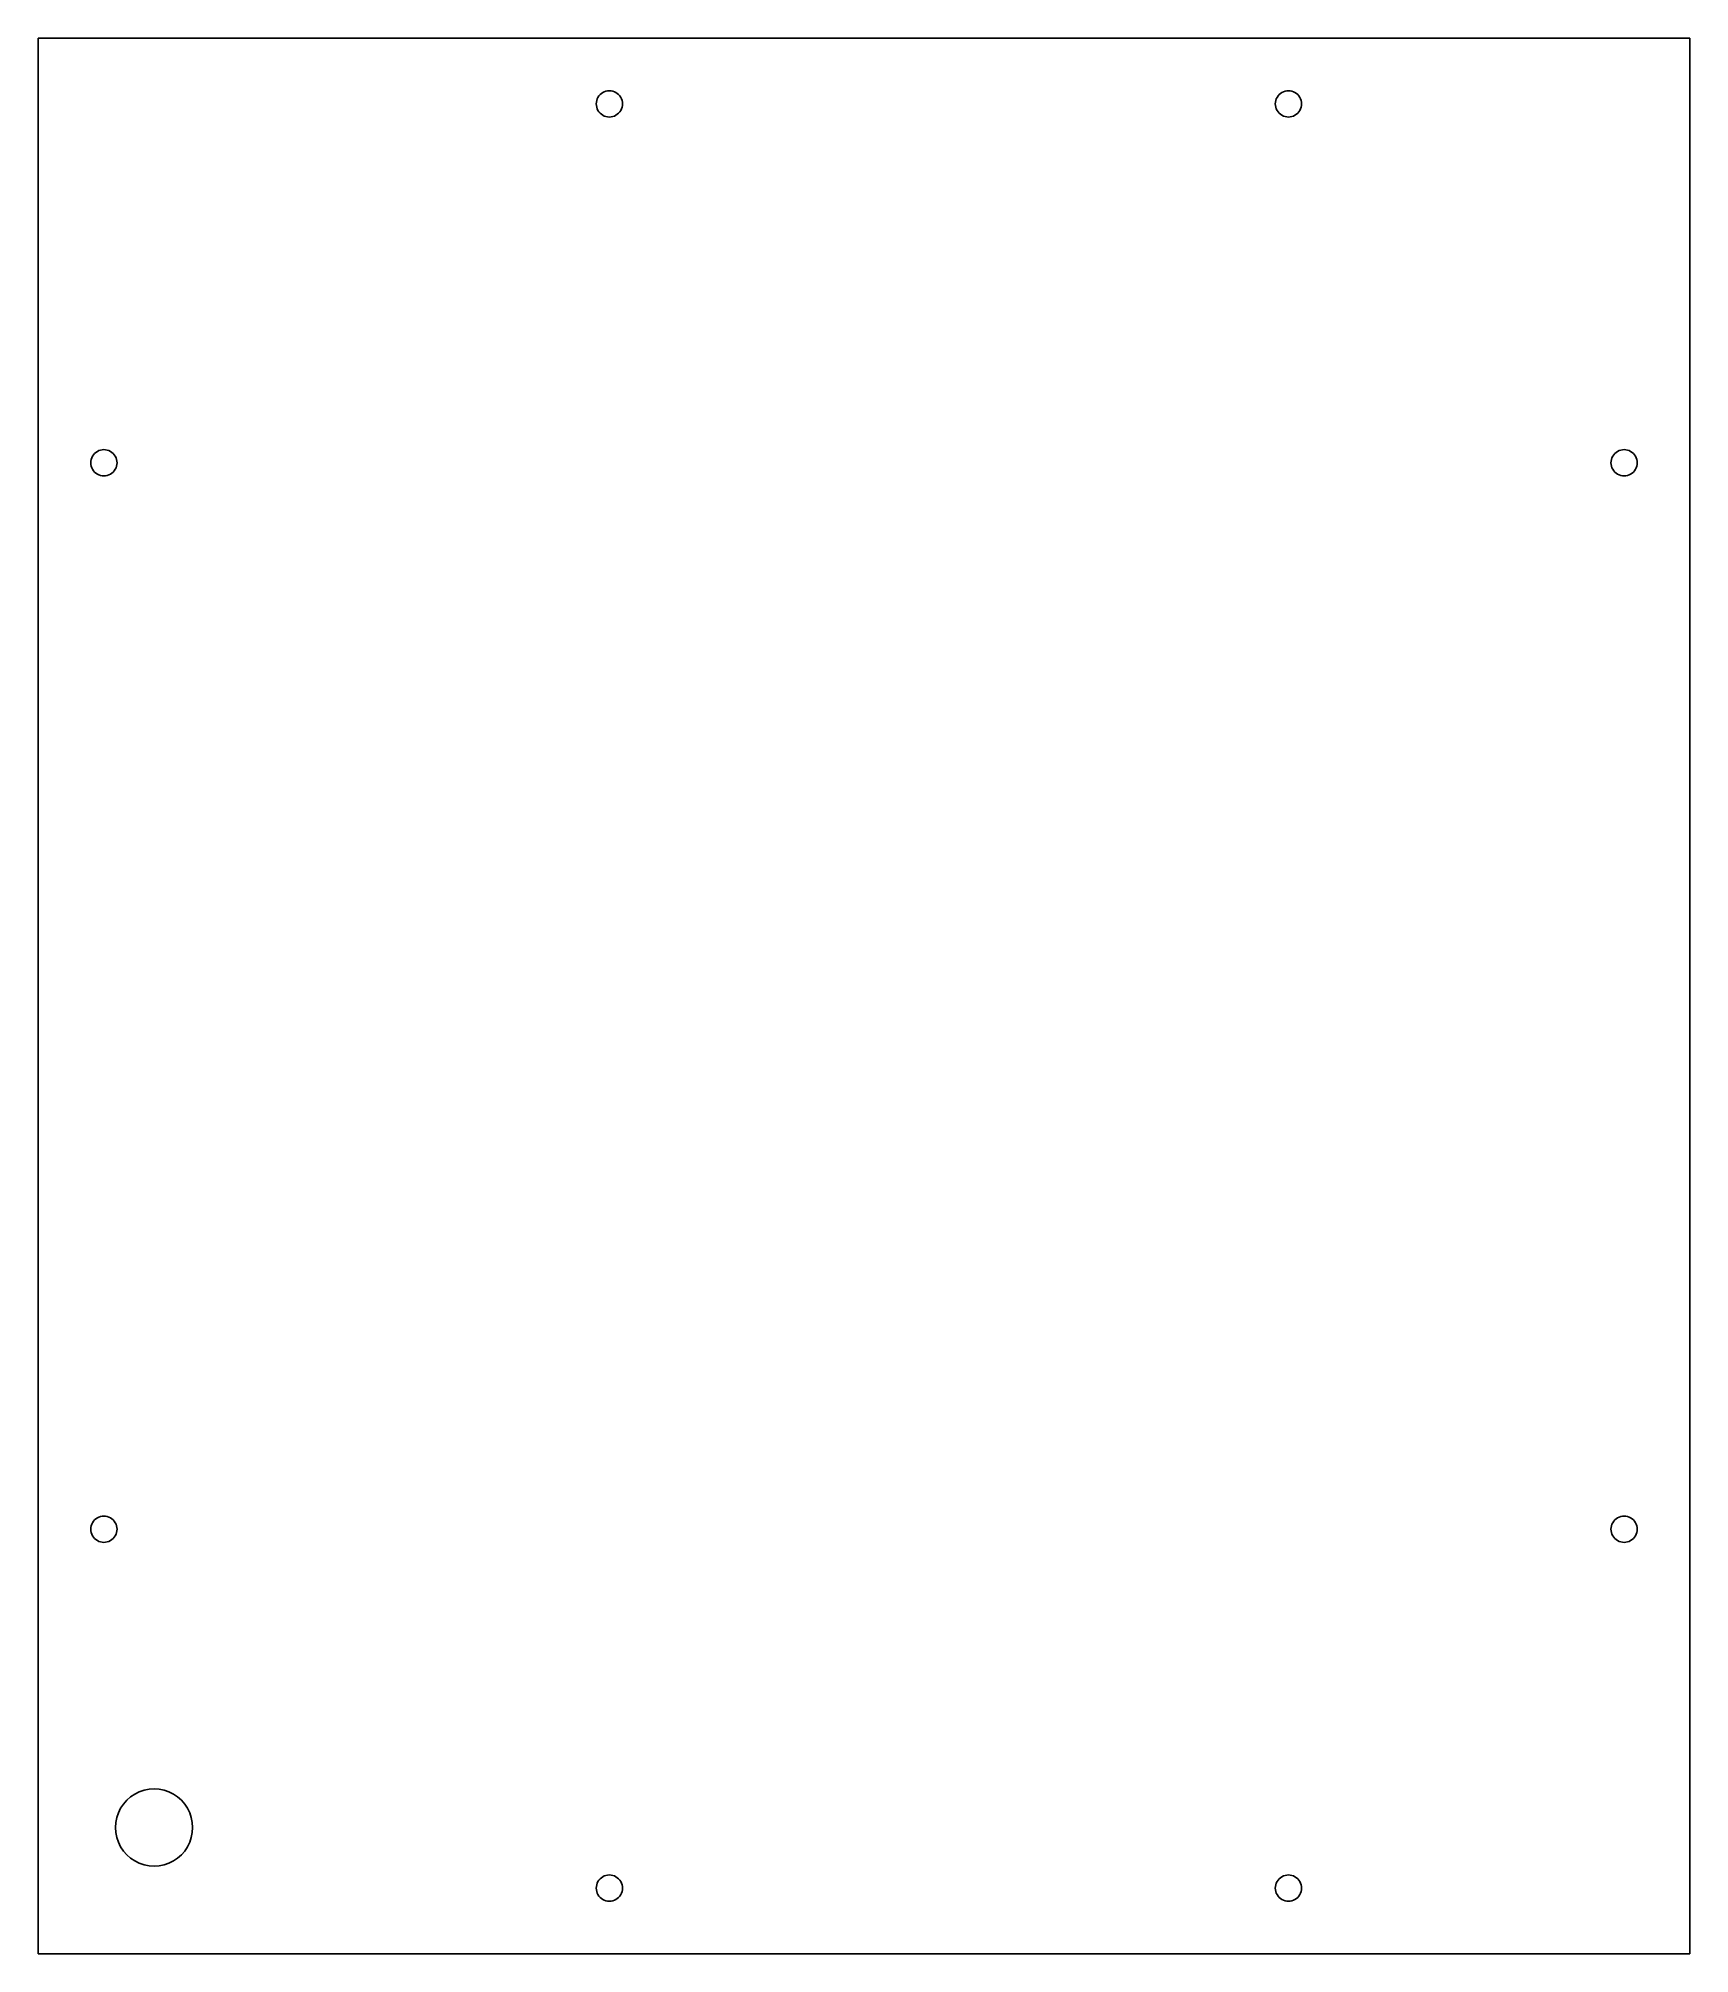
# Model space of a CAD drawing. Header units: metres. Extents: x 0 to 214, y 0 to 248.
import ezdxf

# ---------------------------------------------------------------- set-up
doc = ezdxf.new("R2010")
doc.units = ezdxf.units.M

msp = doc.modelspace()

# ---------------------------------------------------------------- linework, layer by layer
for p, q in [((214, 248.2), (0, 248.2)), ((0, 248.2), (0, 0)), ((214, 0), (214, 248.2)), ((72.6513, 240.735), (72.7979, 240.902)), ((72.7979, 240.902), (72.9651, 241.049)), ((72.9651, 241.049), (73.15, 241.172)), ((73.15, 241.172), (73.3494, 241.271)), ((73.3494, 241.271), (73.56, 241.342)), ((73.56, 241.342), (73.7781, 241.385)), ((73.7781, 241.385), (74, 241.4)), ((74, 241.4), (74.2219, 241.385)), ((74.2219, 241.385), (74.44, 241.342)), ((74.44, 241.342), (74.6506, 241.271)), ((74.6506, 241.271), (74.85, 241.172)), ((74.85, 241.172), (75.0349, 241.049)), ((75.0349, 241.049), (75.2021, 240.902)), ((75.2021, 240.902), (75.3487, 240.735)), ((160.651, 240.735), (160.798, 240.902)), ((160.798, 240.902), (160.965, 241.049)), ((160.965, 241.049), (161.15, 241.172)), ((161.15, 241.172), (161.349, 241.271)), ((161.349, 241.271), (161.56, 241.342)), ((161.56, 241.342), (161.778, 241.385)), ((161.778, 241.385), (162, 241.4)), ((162, 241.4), (162.222, 241.385)), ((162.222, 241.385), (162.44, 241.342)), ((162.44, 241.342), (162.651, 241.271)), ((162.651, 241.271), (162.85, 241.172)), ((162.85, 241.172), (163.035, 241.049)), ((163.035, 241.049), (163.202, 240.902)), ((163.202, 240.902), (163.349, 240.735)), ((72.3, 239.7), (72.3145, 239.922)), ((72.3145, 239.478), (72.3, 239.7)), ((72.3145, 239.922), (72.3579, 240.14)), ((72.3579, 239.26), (72.3145, 239.478)), ((72.3579, 240.14), (72.4294, 240.351)), ((72.4294, 239.049), (72.3579, 239.26)), ((72.4294, 240.351), (72.5278, 240.55)), ((72.5278, 238.85), (72.4294, 239.049)), ((72.5278, 240.55), (72.6513, 240.735)), ((72.6513, 238.665), (72.5278, 238.85)), ((72.7979, 238.498), (72.6513, 238.665)), ((72.9651, 238.351), (72.7979, 238.498)), ((73.15, 238.228), (72.9651, 238.351)), ((75.0349, 238.351), (74.85, 238.228)), ((75.2021, 238.498), (75.0349, 238.351)), ((75.3487, 238.665), (75.2021, 238.498)), ((75.3487, 240.735), (75.4722, 240.55)), ((75.4722, 238.85), (75.3487, 238.665)), ((75.4722, 240.55), (75.5706, 240.351)), ((75.5706, 239.049), (75.4722, 238.85)), ((75.5706, 240.351), (75.6421, 240.14)), ((75.6421, 239.26), (75.5706, 239.049)), ((75.6421, 240.14), (75.6855, 239.922)), ((75.6855, 239.478), (75.6421, 239.26)), ((75.6855, 239.922), (75.7, 239.7)), ((75.7, 239.7), (75.6855, 239.478)), ((160.3, 239.7), (160.315, 239.922)), ((160.315, 239.478), (160.3, 239.7)), ((160.315, 239.922), (160.358, 240.14)), ((160.358, 239.26), (160.315, 239.478)), ((160.358, 240.14), (160.429, 240.351)), ((160.429, 239.049), (160.358, 239.26)), ((160.429, 240.351), (160.528, 240.55)), ((160.528, 238.85), (160.429, 239.049)), ((160.528, 240.55), (160.651, 240.735)), ((160.651, 238.665), (160.528, 238.85)), ((160.798, 238.498), (160.651, 238.665)), ((160.965, 238.351), (160.798, 238.498)), ((161.15, 238.228), (160.965, 238.351)), ((163.035, 238.351), (162.85, 238.228)), ((163.202, 238.498), (163.035, 238.351)), ((163.349, 238.665), (163.202, 238.498)), ((163.349, 240.735), (163.472, 240.55)), ((163.472, 238.85), (163.349, 238.665)), ((163.472, 240.55), (163.571, 240.351)), ((163.571, 239.049), (163.472, 238.85)), ((163.571, 240.351), (163.642, 240.14)), ((163.642, 239.26), (163.571, 239.049)), ((163.642, 240.14), (163.685, 239.922)), ((163.685, 239.478), (163.642, 239.26)), ((163.685, 239.922), (163.7, 239.7)), ((163.7, 239.7), (163.685, 239.478)), ((73.3494, 238.129), (73.15, 238.228)), ((73.56, 238.058), (73.3494, 238.129)), ((73.7781, 238.015), (73.56, 238.058)), ((74, 238), (73.7781, 238.015)), ((74.2219, 238.015), (74, 238)), ((74.44, 238.058), (74.2219, 238.015)), ((74.6506, 238.129), (74.44, 238.058)), ((74.85, 238.228), (74.6506, 238.129)), ((161.349, 238.129), (161.15, 238.228)), ((161.56, 238.058), (161.349, 238.129)), ((161.778, 238.015), (161.56, 238.058)), ((162, 238), (161.778, 238.015)), ((162.222, 238.015), (162, 238)), ((162.44, 238.058), (162.222, 238.015)), ((162.651, 238.129), (162.44, 238.058)), ((162.85, 238.228), (162.651, 238.129)), ((6.81453, 193.422), (6.85793, 193.64)), ((6.85793, 193.64), (6.9294, 193.851)), ((6.9294, 193.851), (7.02776, 194.05)), ((7.02776, 194.05), (7.15129, 194.235)), ((7.15129, 194.235), (7.29791, 194.402)), ((7.29791, 194.402), (7.4651, 194.549)), ((7.4651, 194.549), (7.64999, 194.672)), ((7.64999, 194.672), (7.84943, 194.771)), ((7.84943, 194.771), (8.06, 194.842)), ((8.06, 194.842), (8.27809, 194.885)), ((8.27809, 194.885), (8.5, 194.9)), ((8.5, 194.9), (8.72189, 194.885)), ((8.72189, 194.885), (8.93999, 194.842)), ((8.93999, 194.842), (9.15056, 194.771)), ((9.15056, 194.771), (9.34999, 194.672)), ((9.34999, 194.672), (9.53488, 194.549)), ((9.53488, 194.549), (9.70207, 194.402)), ((9.70207, 194.402), (9.84869, 194.235)), ((9.84869, 194.235), (9.97223, 194.05)), ((9.97223, 194.05), (10.0706, 193.851)), ((10.0706, 193.851), (10.1421, 193.64)), ((10.1421, 193.64), (10.1855, 193.422)), ((203.815, 193.422), (203.858, 193.64)), ((203.858, 193.64), (203.929, 193.851)), ((203.929, 193.851), (204.028, 194.05)), ((204.028, 194.05), (204.151, 194.235)), ((204.151, 194.235), (204.298, 194.402)), ((204.298, 194.402), (204.465, 194.549)), ((204.465, 194.549), (204.65, 194.672)), ((204.65, 194.672), (204.849, 194.771)), ((204.849, 194.771), (205.06, 194.842)), ((205.06, 194.842), (205.278, 194.885)), ((205.278, 194.885), (205.5, 194.9)), ((205.5, 194.9), (205.722, 194.885)), ((205.722, 194.885), (205.94, 194.842)), ((205.94, 194.842), (206.151, 194.771)), ((206.151, 194.771), (206.35, 194.672)), ((206.35, 194.672), (206.535, 194.549)), ((206.535, 194.549), (206.702, 194.402)), ((206.702, 194.402), (206.849, 194.235)), ((206.849, 194.235), (206.972, 194.05)), ((206.972, 194.05), (207.071, 193.851)), ((207.071, 193.851), (207.142, 193.64)), ((207.142, 193.64), (207.185, 193.422)), ((6.79999, 193.2), (6.81453, 193.422)), ((6.81453, 192.978), (6.79999, 193.2)), ((6.85793, 192.76), (6.81453, 192.978)), ((6.9294, 192.549), (6.85793, 192.76)), ((7.02776, 192.35), (6.9294, 192.549)), ((7.15129, 192.165), (7.02776, 192.35)), ((7.29791, 191.998), (7.15129, 192.165)), ((7.4651, 191.851), (7.29791, 191.998)), ((7.64999, 191.728), (7.4651, 191.851)), ((7.84943, 191.629), (7.64999, 191.728)), ((8.06, 191.558), (7.84943, 191.629)), ((8.27809, 191.515), (8.06, 191.558)), ((8.5, 191.5), (8.27809, 191.515)), ((8.72189, 191.515), (8.5, 191.5)), ((8.93999, 191.558), (8.72189, 191.515)), ((9.15056, 191.629), (8.93999, 191.558)), ((9.34999, 191.728), (9.15056, 191.629)), ((9.53488, 191.851), (9.34999, 191.728)), ((9.70207, 191.998), (9.53488, 191.851)), ((9.84869, 192.165), (9.70207, 191.998)), ((9.97223, 192.35), (9.84869, 192.165)), ((10.0706, 192.549), (9.97223, 192.35)), ((10.1421, 192.76), (10.0706, 192.549)), ((10.1855, 192.978), (10.1421, 192.76)), ((10.1855, 193.422), (10.2, 193.2)), ((10.2, 193.2), (10.1855, 192.978)), ((203.8, 193.2), (203.815, 193.422)), ((203.815, 192.978), (203.8, 193.2)), ((203.858, 192.76), (203.815, 192.978)), ((203.929, 192.549), (203.858, 192.76)), ((204.028, 192.35), (203.929, 192.549)), ((204.151, 192.165), (204.028, 192.35)), ((204.298, 191.998), (204.151, 192.165)), ((204.465, 191.851), (204.298, 191.998)), ((204.65, 191.728), (204.465, 191.851)), ((204.849, 191.629), (204.65, 191.728)), ((205.06, 191.558), (204.849, 191.629)), ((205.278, 191.515), (205.06, 191.558)), ((205.5, 191.5), (205.278, 191.515)), ((205.722, 191.515), (205.5, 191.5)), ((205.94, 191.558), (205.722, 191.515)), ((206.151, 191.629), (205.94, 191.558)), ((206.35, 191.728), (206.151, 191.629)), ((206.535, 191.851), (206.35, 191.728)), ((206.702, 191.998), (206.535, 191.851)), ((206.849, 192.165), (206.702, 191.998)), ((206.972, 192.35), (206.849, 192.165)), ((207.071, 192.549), (206.972, 192.35)), ((207.142, 192.76), (207.071, 192.549)), ((207.185, 192.978), (207.142, 192.76)), ((207.185, 193.422), (207.2, 193.2)), ((207.2, 193.2), (207.185, 192.978)), ((6.79999, 55), (6.81453, 55.2219)), ((6.81453, 54.7781), (6.79999, 55)), ((6.81453, 55.2219), (6.85793, 55.44)), ((6.85793, 54.56), (6.81453, 54.7781)), ((6.85793, 55.44), (6.9294, 55.6506)), ((6.9294, 55.6506), (7.02776, 55.85)), ((7.02776, 55.85), (7.15129, 56.0349)), ((7.15129, 56.0349), (7.29791, 56.2021)), ((7.29791, 56.2021), (7.4651, 56.3487)), ((7.4651, 56.3487), (7.64999, 56.4722)), ((7.64999, 56.4722), (7.84943, 56.5706)), ((7.84943, 56.5706), (8.06, 56.6421)), ((8.06, 56.6421), (8.27809, 56.6855)), ((8.27809, 56.6855), (8.5, 56.7)), ((8.5, 56.7), (8.72189, 56.6855)), ((8.72189, 56.6855), (8.93999, 56.6421)), ((8.93999, 56.6421), (9.15056, 56.5706)), ((9.15056, 56.5706), (9.34999, 56.4722)), ((9.34999, 56.4722), (9.53488, 56.3487)), ((9.53488, 56.3487), (9.70207, 56.2021)), ((9.70207, 56.2021), (9.84869, 56.0349)), ((9.84869, 56.0349), (9.97223, 55.85)), ((9.97223, 55.85), (10.0706, 55.6506)), ((10.0706, 55.6506), (10.1421, 55.44)), ((10.1421, 55.44), (10.1855, 55.2219)), ((10.1855, 54.7781), (10.1421, 54.56)), ((10.1855, 55.2219), (10.2, 55)), ((10.2, 55), (10.1855, 54.7781)), ((203.8, 55), (203.815, 55.2219)), ((203.815, 54.7781), (203.8, 55)), ((203.815, 55.2219), (203.858, 55.44)), ((203.858, 54.56), (203.815, 54.7781)), ((203.858, 55.44), (203.929, 55.6506)), ((203.929, 55.6506), (204.028, 55.85)), ((204.028, 55.85), (204.151, 56.0349)), ((204.151, 56.0349), (204.298, 56.2021)), ((204.298, 56.2021), (204.465, 56.3487)), ((204.465, 56.3487), (204.65, 56.4722)), ((204.65, 56.4722), (204.849, 56.5706)), ((204.849, 56.5706), (205.06, 56.6421)), ((205.06, 56.6421), (205.278, 56.6855)), ((205.278, 56.6855), (205.5, 56.7)), ((205.5, 56.7), (205.722, 56.6855)), ((205.722, 56.6855), (205.94, 56.6421)), ((205.94, 56.6421), (206.151, 56.5706)), ((206.151, 56.5706), (206.35, 56.4722)), ((206.35, 56.4722), (206.535, 56.3487)), ((206.535, 56.3487), (206.702, 56.2021)), ((206.702, 56.2021), (206.849, 56.0349)), ((206.849, 56.0349), (206.972, 55.85)), ((206.972, 55.85), (207.071, 55.6506)), ((207.071, 55.6506), (207.142, 55.44)), ((207.142, 55.44), (207.185, 55.2219)), ((207.185, 54.7781), (207.142, 54.56)), ((207.185, 55.2219), (207.2, 55)), ((207.2, 55), (207.185, 54.7781)), ((6.9294, 54.3494), (6.85793, 54.56)), ((7.02776, 54.15), (6.9294, 54.3494)), ((7.15129, 53.9651), (7.02776, 54.15)), ((7.29791, 53.7979), (7.15129, 53.9651)), ((7.4651, 53.6513), (7.29791, 53.7979)), ((7.64999, 53.5278), (7.4651, 53.6513)), ((7.84943, 53.4294), (7.64999, 53.5278)), ((8.06, 53.3579), (7.84943, 53.4294)), ((8.27809, 53.3145), (8.06, 53.3579)), ((8.5, 53.3), (8.27809, 53.3145)), ((8.72189, 53.3145), (8.5, 53.3)), ((8.93999, 53.3579), (8.72189, 53.3145)), ((9.15056, 53.4294), (8.93999, 53.3579)), ((9.34999, 53.5278), (9.15056, 53.4294)), ((9.53488, 53.6513), (9.34999, 53.5278)), ((9.70207, 53.7979), (9.53488, 53.6513)), ((9.84869, 53.9651), (9.70207, 53.7979)), ((9.97223, 54.15), (9.84869, 53.9651)), ((10.0706, 54.3494), (9.97223, 54.15)), ((10.1421, 54.56), (10.0706, 54.3494)), ((203.929, 54.3494), (203.858, 54.56)), ((204.028, 54.15), (203.929, 54.3494)), ((204.151, 53.9651), (204.028, 54.15)), ((204.298, 53.7979), (204.151, 53.9651)), ((204.465, 53.6513), (204.298, 53.7979)), ((204.65, 53.5278), (204.465, 53.6513)), ((204.849, 53.4294), (204.65, 53.5278)), ((205.06, 53.3579), (204.849, 53.4294)), ((205.278, 53.3145), (205.06, 53.3579)), ((205.5, 53.3), (205.278, 53.3145)), ((205.722, 53.3145), (205.5, 53.3)), ((205.94, 53.3579), (205.722, 53.3145)), ((206.151, 53.4294), (205.94, 53.3579)), ((206.35, 53.5278), (206.151, 53.4294)), ((206.535, 53.6513), (206.35, 53.5278)), ((206.702, 53.7979), (206.535, 53.6513)), ((206.849, 53.9651), (206.702, 53.7979)), ((206.972, 54.15), (206.849, 53.9651)), ((207.071, 54.3494), (206.972, 54.15)), ((207.142, 54.56), (207.071, 54.3494)), ((11.0332, 19.3938), (11.4645, 19.8855)), ((11.4645, 19.8855), (11.9562, 20.3168)), ((11.9562, 20.3168), (12.5, 20.6801)), ((12.5, 20.6801), (13.0866, 20.9694)), ((13.0866, 20.9694), (13.7059, 21.1796)), ((13.7059, 21.1796), (14.3474, 21.3072)), ((14.3474, 21.3072), (15, 21.35)), ((15, 21.35), (15.6526, 21.3072)), ((15.6526, 21.3072), (16.2941, 21.1796)), ((16.2941, 21.1796), (16.9134, 20.9694)), ((16.9134, 20.9694), (17.5, 20.6801)), ((17.5, 20.6801), (18.0438, 20.3168)), ((18.0438, 20.3168), (18.5355, 19.8855)), ((18.5355, 19.8855), (18.9668, 19.3938)), ((10.0428, 17.0026), (10.1704, 17.6441)), ((10.1704, 17.6441), (10.3806, 18.2634)), ((10.3806, 18.2634), (10.6699, 18.85)), ((10.6699, 18.85), (11.0332, 19.3938)), ((18.9668, 19.3938), (19.3301, 18.85)), ((19.3301, 18.85), (19.6194, 18.2634)), ((19.6194, 18.2634), (19.8296, 17.6441)), ((19.8296, 17.6441), (19.9572, 17.0026)), ((10, 16.35), (10.0428, 17.0026)), ((10.0428, 15.6974), (10, 16.35)), ((10.1704, 15.0559), (10.0428, 15.6974)), ((10.3806, 14.4366), (10.1704, 15.0559)), ((19.8296, 15.0559), (19.6194, 14.4366)), ((19.9572, 15.6974), (19.8296, 15.0559)), ((19.9572, 17.0026), (20, 16.35)), ((20, 16.35), (19.9572, 15.6974)), ((10.6699, 13.85), (10.3806, 14.4366)), ((11.0332, 13.3062), (10.6699, 13.85)), ((11.4645, 12.8145), (11.0332, 13.3062)), ((11.9562, 12.3832), (11.4645, 12.8145)), ((18.5355, 12.8145), (18.0438, 12.3832)), ((18.9668, 13.3062), (18.5355, 12.8145)), ((19.3301, 13.85), (18.9668, 13.3062)), ((19.6194, 14.4366), (19.3301, 13.85)), ((12.5, 12.0199), (11.9562, 12.3832)), ((13.0866, 11.7306), (12.5, 12.0199)), ((13.7059, 11.5204), (13.0866, 11.7306)), ((14.3474, 11.3928), (13.7059, 11.5204)), ((15, 11.35), (14.3474, 11.3928)), ((15.6526, 11.3928), (15, 11.35)), ((16.2941, 11.5204), (15.6526, 11.3928)), ((16.9134, 11.7306), (16.2941, 11.5204)), ((17.5, 12.0199), (16.9134, 11.7306)), ((18.0438, 12.3832), (17.5, 12.0199)), ((72.9651, 9.84869), (73.15, 9.97223)), ((73.15, 9.97223), (73.3494, 10.0706)), ((73.3494, 10.0706), (73.56, 10.1421)), ((73.56, 10.1421), (73.7781, 10.1855)), ((73.7781, 10.1855), (74, 10.2)), ((74, 10.2), (74.2219, 10.1855)), ((74.2219, 10.1855), (74.44, 10.1421)), ((74.44, 10.1421), (74.6506, 10.0706)), ((74.6506, 10.0706), (74.85, 9.97223)), ((74.85, 9.97223), (75.0349, 9.84869)), ((160.965, 9.84869), (161.15, 9.97223)), ((161.15, 9.97223), (161.349, 10.0706)), ((161.349, 10.0706), (161.56, 10.1421)), ((161.56, 10.1421), (161.778, 10.1855)), ((161.778, 10.1855), (162, 10.2)), ((162, 10.2), (162.222, 10.1855)), ((162.222, 10.1855), (162.44, 10.1421)), ((162.44, 10.1421), (162.651, 10.0706)), ((162.651, 10.0706), (162.85, 9.97223)), ((162.85, 9.97223), (163.035, 9.84869)), ((72.3, 8.5), (72.3145, 8.72189)), ((72.3145, 8.27809), (72.3, 8.5)), ((72.3145, 8.72189), (72.3579, 8.93999)), ((72.3579, 8.06), (72.3145, 8.27809)), ((72.3579, 8.93999), (72.4294, 9.15056)), ((72.4294, 7.84943), (72.3579, 8.06)), ((72.4294, 9.15056), (72.5278, 9.34999)), ((72.5278, 7.64999), (72.4294, 7.84943)), ((72.5278, 9.34999), (72.6513, 9.53488)), ((72.6513, 7.4651), (72.5278, 7.64999)), ((72.6513, 9.53488), (72.7979, 9.70207)), ((72.7979, 7.29791), (72.6513, 7.4651)), ((72.7979, 9.70207), (72.9651, 9.84869)), ((75.0349, 9.84869), (75.2021, 9.70207)), ((75.2021, 9.70207), (75.3487, 9.53488)), ((75.3487, 7.4651), (75.2021, 7.29791)), ((75.3487, 9.53488), (75.4722, 9.34999)), ((75.4722, 7.64999), (75.3487, 7.4651)), ((75.4722, 9.34999), (75.5706, 9.15056)), ((75.5706, 7.84943), (75.4722, 7.64999)), ((75.5706, 9.15056), (75.6421, 8.93999)), ((75.6421, 8.06), (75.5706, 7.84943)), ((75.6421, 8.93999), (75.6855, 8.72189)), ((75.6855, 8.27809), (75.6421, 8.06)), ((75.6855, 8.72189), (75.7, 8.5)), ((75.7, 8.5), (75.6855, 8.27809)), ((160.3, 8.5), (160.315, 8.72189)), ((160.315, 8.27809), (160.3, 8.5)), ((160.315, 8.72189), (160.358, 8.93999)), ((160.358, 8.06), (160.315, 8.27809)), ((160.358, 8.93999), (160.429, 9.15056)), ((160.429, 7.84943), (160.358, 8.06)), ((160.429, 9.15056), (160.528, 9.34999)), ((160.528, 7.64999), (160.429, 7.84943)), ((160.528, 9.34999), (160.651, 9.53488)), ((160.651, 7.4651), (160.528, 7.64999)), ((160.651, 9.53488), (160.798, 9.70207)), ((160.798, 7.29791), (160.651, 7.4651)), ((160.798, 9.70207), (160.965, 9.84869)), ((163.035, 9.84869), (163.202, 9.70207)), ((163.202, 9.70207), (163.349, 9.53488)), ((163.349, 7.4651), (163.202, 7.29791)), ((163.349, 9.53488), (163.472, 9.34999)), ((163.472, 7.64999), (163.349, 7.4651)), ((163.472, 9.34999), (163.571, 9.15056)), ((163.571, 7.84943), (163.472, 7.64999)), ((163.571, 9.15056), (163.642, 8.93999)), ((163.642, 8.06), (163.571, 7.84943)), ((163.642, 8.93999), (163.685, 8.72189)), ((163.685, 8.27809), (163.642, 8.06)), ((163.685, 8.72189), (163.7, 8.5)), ((163.7, 8.5), (163.685, 8.27809)), ((72.9651, 7.15129), (72.7979, 7.29791)), ((73.15, 7.02776), (72.9651, 7.15129)), ((73.3494, 6.9294), (73.15, 7.02776)), ((73.56, 6.85793), (73.3494, 6.9294)), ((73.7781, 6.81453), (73.56, 6.85793)), ((74, 6.79999), (73.7781, 6.81453)), ((74.2219, 6.81453), (74, 6.79999)), ((74.44, 6.85793), (74.2219, 6.81453)), ((74.6506, 6.9294), (74.44, 6.85793)), ((74.85, 7.02776), (74.6506, 6.9294)), ((75.0349, 7.15129), (74.85, 7.02776)), ((75.2021, 7.29791), (75.0349, 7.15129)), ((160.965, 7.15129), (160.798, 7.29791)), ((161.15, 7.02776), (160.965, 7.15129)), ((161.349, 6.9294), (161.15, 7.02776)), ((161.56, 6.85793), (161.349, 6.9294)), ((161.778, 6.81453), (161.56, 6.85793)), ((162, 6.79999), (161.778, 6.81453)), ((162.222, 6.81453), (162, 6.79999)), ((162.44, 6.85793), (162.222, 6.81453)), ((162.651, 6.9294), (162.44, 6.85793)), ((162.85, 7.02776), (162.651, 6.9294)), ((163.035, 7.15129), (162.85, 7.02776)), ((163.202, 7.29791), (163.035, 7.15129)), ((0, 0), (214, 0))]:
    msp.add_line(p, q)

doc.saveas('drawing.dxf')
